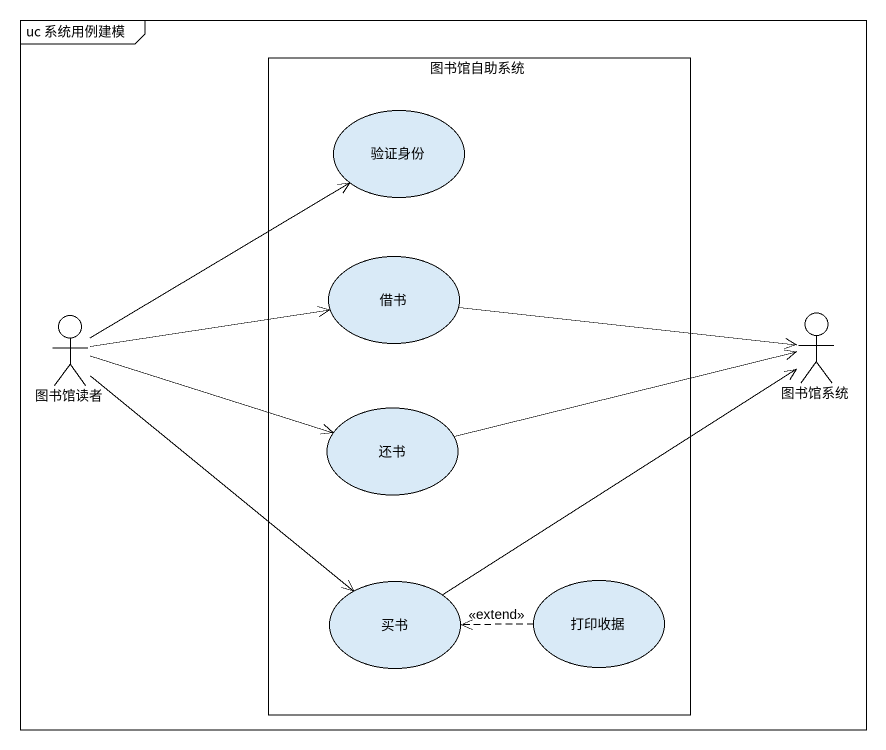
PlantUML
@startuml
mainframe uc 系统用例建模
rectangle 图书馆自助系统 {
  usecase 验证身份
  usecase 借书
  usecase 还书
  usecase 买书
  usecase 打印收据
}
actor 图书馆读者
actor 图书馆系统
借书 -right-> 图书馆系统
图书馆读者 -up-> 验证身份
图书馆读者 -right-> 借书
图书馆读者 -right-> 还书
图书馆读者 --> 买书
图书馆系统 <-- 买书
还书 -right-> 图书馆系统
打印收据 .left.> 买书 : <<extend>>
@enduml
